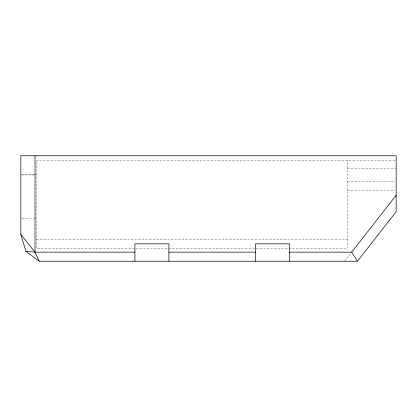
<?xml version="1.0" encoding="UTF-8"?>
<svg xmlns="http://www.w3.org/2000/svg" width="417" height="417" viewBox="0 0 417 417"><rect width="100%" height="100%" fill="white"/><g stroke="black" fill="none" stroke-linecap="round" stroke-linejoin="round"><path stroke-width="0.31" stroke-dasharray="2.08 1.56" d="M344.583 261.224L350.978 253.041M394.852 160.237L36.409 160.237L36.409 248.204L347.434 248.204L347.434 160.237M347.434 168.369L396.15 168.369M22.148 174.676L36.409 174.676M20.85 174.952L36.409 174.952M347.434 181.421L394.852 181.421M347.434 190.126L394.852 190.126M22.148 218.2L36.409 218.2M36.409 239.415L347.434 239.415"/><path stroke-width="0.63" d="M289.445 252.149L351.677 252.149L396.15 195.255M357.468 261.224L396.15 211.737L396.15 155.776L20.85 155.776L20.85 234.516L25.927 251.357L39.25 261.224L357.468 261.224L351.677 252.149M25.927 251.357L35.023 252.149L134.915 252.149M168.901 252.149L255.459 252.149M20.85 234.516L35.023 252.149L39.25 261.224M289.445 261.224L289.445 243.836L255.459 243.836L255.459 261.224M168.901 261.224L168.901 243.836L134.915 243.836L134.915 261.224M35.023 155.776L35.023 252.149"/></g></svg>
